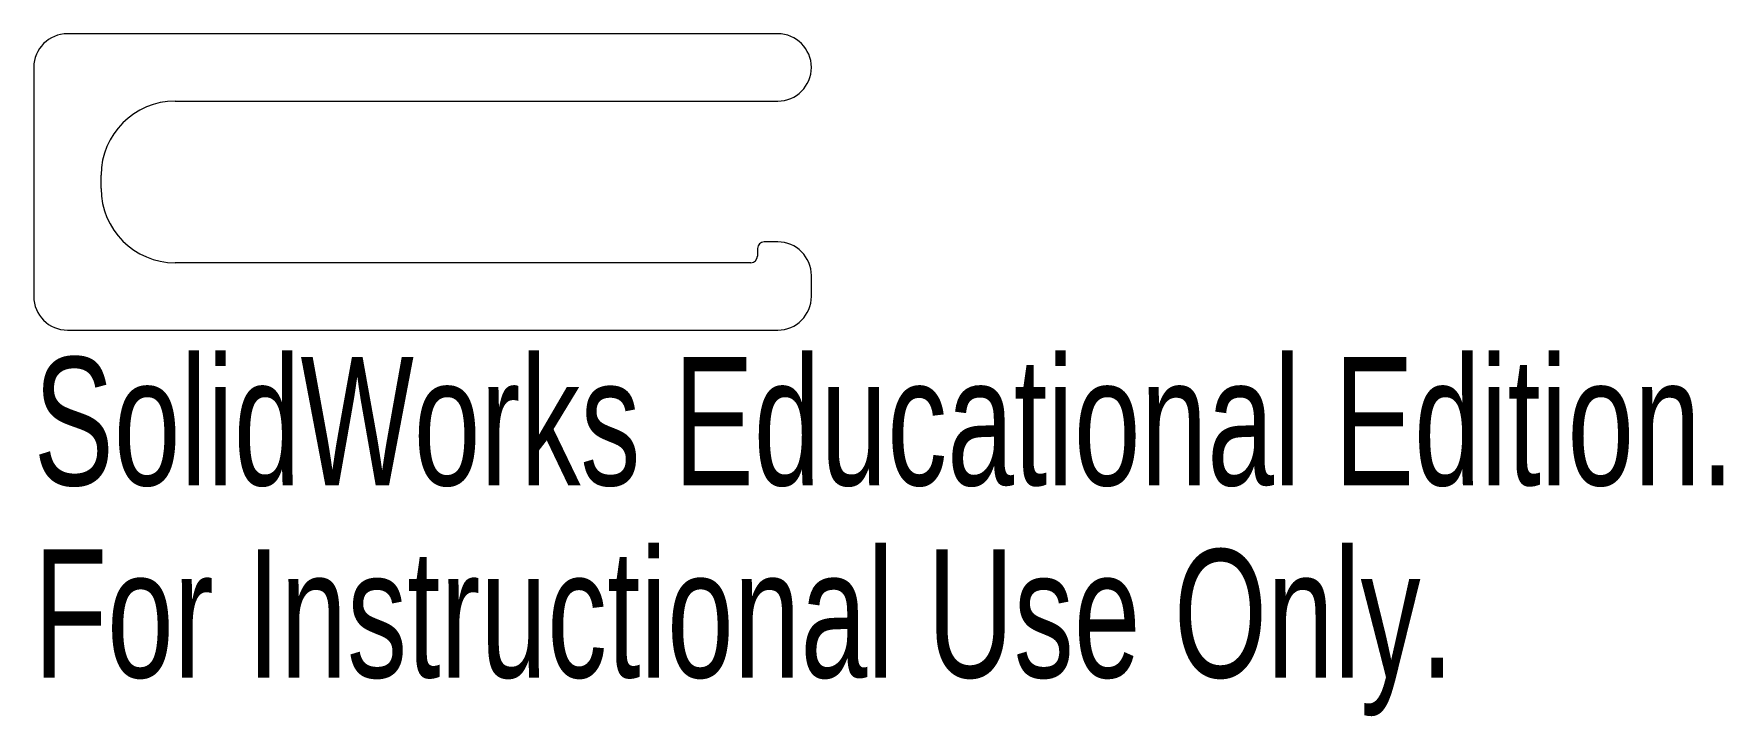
# Model space of a CAD drawing. Header units: inches. Extents: x 0.22 to 2.73, y -0.08 to 0.93.
import ezdxf

# ---------------------------------------------------------------- set-up
doc = ezdxf.new("R2010")
doc.units = ezdxf.units.IN
doc.header["$MEASUREMENT"] = 0
doc.styles.add('SLDTEXTSTYLE0', font='TXT', dxfattribs={"width": 0.7})

msp = doc.modelspace()

# ---------------------------------------------------------------- linework, layer by layer
at = {"color": 7, "linetype": 'Continuous', "lineweight": 15}
for p, q in [((1.3271, 0.9329), (0.2725, 0.9329)), ((0.2225, 0.8829), (0.2225, 0.5429)), ((0.4325, 0.8329), (1.3271, 0.8329)), ((0.3225, 0.7029), (0.3225, 0.7229)), ((1.2971, 0.6139), (1.2971, 0.6029)), ((1.3271, 0.6239), (1.3071, 0.6239)), ((1.2871, 0.5929), (0.4325, 0.5929)), ((1.3771, 0.5429), (1.3771, 0.5739)), ((0.2725, 0.4929), (1.3271, 0.4929))]:
    msp.add_line(p, q, dxfattribs=at)
for centre, radius, start, end in [((0.2725, 0.8829), 0.05, 90, 180), ((1.3271, 0.8829), 0.05, 270, 90), ((0.4325, 0.7229), 0.11, 90, 180), ((0.4325, 0.7029), 0.11, 180, 270), ((1.2871, 0.6029), 0.01, 270, 360), ((1.3071, 0.6139), 0.01, 90, 180), ((1.3271, 0.5739), 0.05, 0, 90), ((0.2725, 0.5429), 0.05, 180, 270), ((1.3271, 0.5429), 0.05, 270, 0)]:
    msp.add_arc(centre, radius, start, end, dxfattribs=at)

# ---------------------------------------------------------------- texts
at = {"color": 7, "linetype": 'Continuous', "char_height": 0.1903, "attachment_point": 1, "style": 'SLDTEXTSTYLE0'}
for s, insert in [('SolidWorks Educational Edition.', (0.2225, 0.4527)), ('For Instructional Use Only.', (0.2225, 0.1673))]:
    msp.add_mtext(s, dxfattribs=dict(at, insert=insert))

doc.saveas('drawing.dxf')
